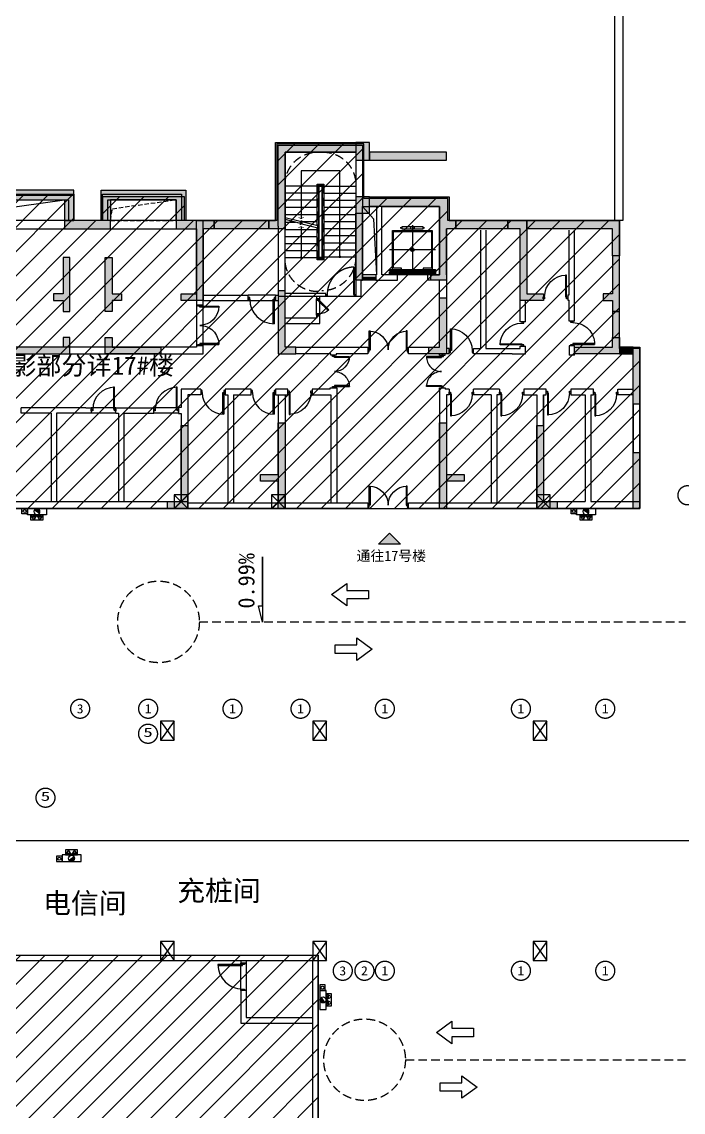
# Model space of a CAD drawing. Header units: millimetres. Extents: x -248992 to 1906102, y -24098 to 332602.
# Drawn here: x 759372 to 783680, y 18071 to 58167 of the extents above; entities that cross this region are included whole.
import ezdxf
from ezdxf.enums import TextEntityAlignment as Align
from ezdxf.xclip import XClip

# ---------------------------------------------------------------- set-up
doc = ezdxf.new("R2010")
doc.units = ezdxf.units.MM
doc.header["$LTSCALE"] = 100
doc.header["$XCLIPFRAME"] = 0
for name, pattern in [('A6-DK-B1F$0$HIDDEN2', [4.7625, 3.175, -1.5875]), ('X-BF-17$0$HIDDEN2', [4.7625, 3.175, -1.5875]), ('X-CORE-BF$0$HIDDEN2', [4.7625, 3.175, -1.5875]), ('X-CORE-BF$0$XG-14CORE-SF$0$X1-CORE-SF$0$HIDDEN2', [4.7625, 3.175, -1.5875])]:
    doc.linetypes.add(name, pattern=pattern)
for name, color, linetype in [('-ACO-TTLB', 153, 'Continuous'), ('17#-W-B1F$0$S-WALL-S', 4, 'Continuous'), ('17#-WTC-B1F$0$S-HATCH-X', 251, 'Continuous'), ('17#-WTC-B1F$0$S-WALL-S', 4, 'Continuous'), ('A-HATCH', 251, 'Continuous'), ('A-ROOM-IDEN', 31, 'Continuous'), ('A-WIND-IDEN', 244, 'Continuous'), ('A6-21#-X-1F$0$A-DOOR', 190, 'Continuous'), ('A6-21#-X-1F$0$A-STAIR', 142, 'Continuous'), ('A6-21#-X-1F$0$A-WALL', 2, 'Continuous'), ('A6-DK-B1F$0$A-TRACK', 77, 'A6-DK-B1F$0$HIDDEN2'), ('A6-DK-BG-B1F$0$A-DRAIN', 152, 'Continuous'), ('A6-DK-BG-B1F$0$A-STAIR', 142, 'Continuous'), ('A6-W-B1$0$S-WALL-S', 4, 'Continuous'), ('DIANJING$0$A-DOOR', 190, 'Continuous'), ('DIANJING$0$A-WALL', 2, 'Continuous'), ('DIANJING$0$XU-CORE-SF$0$XU-CORE-SF$0$A-STAIR', 142, 'Continuous'), ('TP-DK-1(xhs)$0$P-J-DIM-L', 70, 'Continuous'), ('TP-DK-1(xhs)$0$P-X-L', 240, 'Continuous'), ('TP-DK-1(xhs)$0$P-X-M', 2, 'Continuous'), ('TP-DK-1(xhs)$0$P-X-X', 1, 'Continuous'), ('X-BF-17$0$$0$XU-CORE-SF$0$XU-CORE-SF$0$A-SILL', 135, 'Continuous'), ('X-BF-17$0$A-ROOF', 140, 'Continuous'), ('X-BF-17$0$A-WALL', 2, 'Continuous'), ('X-BF-17$0$xref(dwg引用图层)', 7, 'Continuous'), ('X-BF-17$0$XU-CORE-1F-N$0$A-DOOR', 190, 'Continuous'), ('X-BF-17$0$XU-CORE-SF$0$A-DOOR', 190, 'Continuous'), ('X-BF-17$0$XU-CORE-SF$0$XU-CORE-SF$0$A-STAIR', 142, 'Continuous'), ('X-CORE-BF$0$A-HOLE-FLOR', 242, 'Continuous'), ('X-CORE-BF$0$A-INDEX', 134, 'Continuous'), ('X-CORE-BF$0$A-RAIL', 55, 'Continuous'), ('X-CORE-BF$0$A-STAIR', 142, 'Continuous'), ('X-CORE-BF$0$A-WALL', 2, 'Continuous'), ('X-CORE-BF$0$XU-CORE-28F-1F$0$A-STAIR', 142, 'Continuous'), ('X-CORE-BF$0$XU-CORE-SF$0$A-EVTR', 193, 'Continuous'), ('X-CORE-BF$0$XU-CORE-SF$0$XU-CORE-SF$0$A-DOOR', 190, 'Continuous'), ('X-CORE-BF$0$XU-CORE-SF$0$XU-CORE-SF$0$A-SILL', 135, 'Continuous'), ('X-CORE-BF$0$XU-CORE-SF$0$XU-CORE-SF$0$A-STAIR', 142, 'Continuous'), ('X-CORE-BF$0$XU-CORE-SF$0$XU-CORE-SF$0$A-WIND', 126, 'Continuous'), ('xref(dwg引用图层)', 7, 'Continuous')]:
    doc.layers.add(name, color=color, linetype=linetype)
doc.layers.add('A6-W-B1$0$S-EDIT', color=241, linetype='Continuous', plot=False)
doc.layers.add('X-CORE-BF$0$XG-14CORE-SF$0$X1-CORE-SF$0$-ACO-PLTW', color=220, linetype='X-CORE-BF$0$XG-14CORE-SF$0$X1-CORE-SF$0$HIDDEN2', plot=False)
doc.layers.add('LVTRY', color=6, linetype='Continuous', lineweight=18)
doc.layers.add('PUB_TEXT', color=7, linetype='Continuous', lineweight=15)
doc.styles.add('-黑体', font='simhei.ttf')
doc.styles.add('A6-DK-BG-B1F$0$华文细黑', font='STXIHEI.TTF')
doc.styles.add('华文细黑', font='STXIHEI.TTF')

# ---------------------------------------------------------------- blocks, each defined once
blk = doc.blocks.new('*U301')
at = {"linetype": 'ByBlock', "lineweight": -2}
for points in [[(86, 735), (85, 35), (50, 35), (51, 735)], [(1416, 734), (1415, 34), (1450, 34), (1451, 734)], [(0, 35), (50, 35), (50, -35), (0, -35)], [(1450, 34), (1500, 34), (1500, -36), (1450, -36)]]:
    blk.add_lwpolyline(points, close=True, dxfattribs=at)
for centre, start, end in [((50, 35), 359.9503, 89.9503), ((1450, 34), 89.9503, 179.9503)]:
    blk.add_arc(centre, 700, start, end, dxfattribs=at)
blk = doc.blocks.new('*U303')
at = {"color": 0, "linetype": 'ByBlock', "lineweight": -2}
for points in [[(-900, -35), (-850, -35), (-850, 35), (-900, 35)], [(-50, -35), (0, -35), (0, 35), (-50, 35)], [(-85, -835), (-85, -35), (-50, -35), (-50, -835)]]:
    blk.add_lwpolyline(points, close=True, dxfattribs=at)
blk.add_arc((-50, -35), 800, 180, 270, dxfattribs=at)
blk = doc.blocks.new('*U304')
at = {"linetype": 'ByBlock', "lineweight": -2}
for points in [[(0, -35), (50, -35), (50, 35), (0, 35)], [(1450, -36), (1500, -36), (1500, 34), (1450, 34)], [(84, -735), (85, -35), (50, -35), (49, -735)], [(1414, -736), (1415, -36), (1450, -36), (1449, -736)]]:
    blk.add_lwpolyline(points, close=True, dxfattribs=at)
for centre, start, end in [((50, -35), 269.9503, 359.9503), ((1450, -36), 179.9503, 269.9503)]:
    blk.add_arc(centre, 700, start, end, dxfattribs=at)
blk = doc.blocks.new('*U298')
at = {"color": 0, "linetype": 'ByBlock', "lineweight": -2}
for points in [[(-1000, -35), (-950, -35), (-950, 35), (-1000, 35)], [(-50, -35), (0, -35), (0, 35), (-50, 35)], [(-85, -935), (-85, -35), (-50, -35), (-50, -935)]]:
    blk.add_lwpolyline(points, close=True, dxfattribs=at)
blk.add_arc((-50, -35), 900, 180, 270, dxfattribs=at)
blk = doc.blocks.new('*U300')
at = {"color": 0, "linetype": 'ByBlock', "lineweight": -2}
for points in [[(-85, 835), (-85, 35), (-50, 35), (-50, 835)], [(-900, 35), (-850, 35), (-850, -35), (-900, -35)], [(-50, 35), (0, 35), (0, -35), (-50, -35)]]:
    blk.add_lwpolyline(points, close=True, dxfattribs=at)
blk.add_arc((-50, 35), 800, 90, 180, dxfattribs=at)
blk = doc.blocks.new('*U302')
at = {"color": 0, "linetype": 'ByBlock', "lineweight": -2}
for points in [[(85, 835), (85, 35), (50, 35), (50, 835)], [(50, 35), (0, 35), (0, -35), (50, -35)], [(900, 35), (850, 35), (850, -35), (900, -35)]]:
    blk.add_lwpolyline(points, close=True, dxfattribs=at)
blk.add_arc((50, 35), 800, 360, 90, dxfattribs=at)
blk = doc.blocks.new('*U306')
at = {"linetype": 'ByBlock', "lineweight": -2}
for points in [[(0, -35), (50, -35), (50, 35), (0, 35)], [(1150, -36), (1200, -36), (1200, 34), (1150, 34)], [(84, -585), (85, -35), (50, -35), (49, -585)], [(1114, -586), (1115, -36), (1150, -36), (1149, -586)]]:
    blk.add_lwpolyline(points, close=True, dxfattribs=at)
for centre, start, end in [((50, -35), 269.9503, 359.9503), ((1150, -36), 179.9503, 269.9503)]:
    blk.add_arc(centre, 550, start, end, dxfattribs=at)
blk = doc.blocks.new('*U307')
at = {"color": 0, "linetype": 'ByBlock', "lineweight": -2}
for points in [[(-85, 835), (-85, 35), (-50, 35), (-50, 835)], [(-900, 35), (-850, 35), (-850, -35), (-900, -35)], [(-50, 35), (0, 35), (0, -35), (-50, -35)]]:
    blk.add_lwpolyline(points, close=True, dxfattribs=at)
blk.add_arc((-50, 35), 800, 90, 180, dxfattribs=at)
blk = doc.blocks.new('*U261')
at = {"linetype": 'ByBlock', "lineweight": -2}
for points in [[(-600, 35), (-550, 35), (-550, -35), (-600, -35)], [(-428, 364), (-75, 10), (-50, 35), (-404, 389)], [(-50, 35), (0, 35), (0, -35), (-50, -35)]]:
    blk.add_lwpolyline(points, close=True, dxfattribs=at)
blk.add_arc((-50, 35), 500, 135, 180, dxfattribs=at)
blk = doc.blocks.new('DIANJING')
at = {"layer": 'DIANJING$0$A-WALL'}
for p, q in [((13190, 8510), (13190, 8510)), ((13190, 8510), (13190, 6190)), ((11660, 8310), (11540, 8310)), ((11660, 8210), (11660, 8310)), ((11780, 8210), (11660, 8210)), ((12940, 8310), (11780, 8310)), ((11780, 8310), (11780, 8210)), ((12940, 7510), (12940, 8310)), ((11660, 7310), (11660, 7610)), ((11660, 7610), (11780, 7610)), ((11780, 7310), (11660, 7310)), ((11780, 7610), (11780, 7510)), ((11780, 7510), (12940, 7510)), ((12940, 7310), (11780, 7310)), ((11780, 7310), (11780, 7310)), ((12940, 6440), (12940, 7310)), ((12540, 6430), (12540, 6440)), ((12540, 6440), (12940, 6440)), ((12540, 6190), (12540, 6430)), ((12540, 6430), (12540, 6430)), ((13190, 6190), (12540, 6190))]:
    blk.add_line(p, q, dxfattribs=at)
at = {"layer": 'DIANJING$0$XU-CORE-SF$0$XU-CORE-SF$0$A-STAIR'}
for points in [[(11660, 7610), (11660, 8210)], [(11780, 7610), (11780, 8210)]]:
    blk.add_lwpolyline(points, dxfattribs=at)
at = {"layer": 'DIANJING$0$A-DOOR', "rotation": 90}
blk.add_blockref('*U261', (11720, 8210), dxfattribs=at)
blk = doc.blocks.new('X-CORE-BF$0$XU-CORE-SF$0$A-EVTR-a')
for p, q in [((-430, 1700), (-430, 1750)), ((-380, 1725), (-430, 1725)), ((0, 1825), (0, 0)), ((380, 1725), (430, 1725)), ((430, 1700), (430, 1750)), ((844, 915), (-844, 915)), ((550, 0), (-550, 0))]:
    blk.add_line(p, q)
for points in [[(-731, 190), (-731, 1625), (731, 1625), (731, 190)], [(-700, 245), (-700, 1595), (700, 1595), (700, 245)], [(-400, 245), (-700, 245)], [(-400, 190), (-400, 245)], [(700, 245), (400, 245)], [(400, 245), (400, 190)]]:
    blk.add_lwpolyline(points)
for points in [[(-380, 1775), (380, 1775), (380, 1675), (-380, 1675)], [(844, 190), (844, 130), (-844, 130), (-844, 190)], [(844, 100), (844, 40), (-844, 40), (-844, 100)]]:
    blk.add_lwpolyline(points, close=True)
blk.add_circle((0, 1725), 60)
blk.add_ellipse((0, 915), major_axis=(-60.1, 0), ratio=0.918919, start_param=-1.570796, end_param=4.712389)
blk = doc.blocks.new('*U236')
for p, q in [((-25, 0), (-25, 490)), ((25, 0), (25, 490))]:
    blk.add_line(p, q)
for points in [[(25, 490), (-25, 490), (-25, 440), (25, 440)], [(25, 490), (-25, 490), (-25, 440), (25, 440)], [(22, 487), (-22, 487), (-22, 443), (22, 443)], [(22, 487), (-22, 487), (-22, 443), (22, 443)], [(16, 395), (13, 395), (13, 399), (-16, 445), (-16, 450), (-13, 450), (-13, 446), (16, 400), (16, 395)], [(25, 0), (-25, 0), (-25, 50), (25, 50)], [(25, 0), (-25, 0), (-25, 50), (25, 50)], [(22, 3), (-22, 3), (-22, 47), (22, 47)], [(22, 3), (-22, 3), (-22, 47), (22, 47)], [(16, 295), (13, 295), (13, 299), (-16, 345), (-16, 350), (-13, 350), (-13, 346), (16, 300), (16, 295)], [(16, 195), (13, 195), (13, 199), (-16, 245), (-16, 250), (-13, 250), (-13, 246), (16, 200), (16, 195)], [(16, 95), (13, 95), (13, 99), (-16, 145), (-16, 150), (-13, 150), (-13, 146), (16, 100), (16, 95)]]:
    blk.add_lwpolyline(points, close=True)
blk = doc.blocks.new('*U237')
at = {"color": 0, "linetype": 'ByBlock', "lineweight": -2}
for points in [[(-85, 1035), (-85, 35), (-50, 35), (-50, 1035)], [(-1100, 35), (-1050, 35), (-1050, -35), (-1100, -35)], [(-50, 35), (0, 35), (0, -35), (-50, -35)]]:
    blk.add_lwpolyline(points, close=True, dxfattribs=at)
blk.add_arc((-50, 35), 1000, 90, 180, dxfattribs=at)
blk = doc.blocks.new('*U234')
blk.add_line((0, 1146), (0, 0))
at = {"const_width": 20}
blk.add_lwpolyline([(-103, 1092), (0, 1146), (103, 1092)], dxfattribs=at)
at = {"const_width": 45}
blk.add_lwpolyline([(-6, -22, 1), (6, 22, 1)], format="xyb", close=True, dxfattribs=at)
blk = doc.blocks.new('*U235')
blk.add_lwpolyline([(0, 0), (0, 3158), (1425, 3158), (1425, 1402)])
at = {"const_width": 20}
blk.add_lwpolyline([(1528, 1456), (1425, 1402), (1322, 1456)], dxfattribs=at)
at = {"const_width": 45}
blk.add_lwpolyline([(-6, -22, 1), (6, 22, 1)], format="xyb", close=True, dxfattribs=at)
blk = doc.blocks.new('X-CORE-BF')
at = {"layer": 'X-CORE-BF$0$A-HOLE-FLOR'}
blk.add_lwpolyline([(10090, 11610), (9693, 11157), (9580, 9100)], dxfattribs=at)
at = {"layer": 'X-CORE-BF$0$A-INDEX'}
for points in [[(12940, 11208), (12380, 11068), (12371, 10942), (12332, 11097), (12322, 10971), (11690, 10813)], [(12329, 11055), (11690, 10896)], [(12374, 10984), (12940, 11126)]]:
    blk.add_lwpolyline(points, dxfattribs=at)
at = {"layer": 'X-CORE-BF$0$A-RAIL'}
for points in [[(11765, 10914), (11765, 12435), (11515, 12435), (11515, 9655), (11765, 9655), (11765, 10832)], [(11715, 10819), (11715, 9705), (11565, 9705), (11565, 12385), (11715, 12385), (11715, 10902)]]:
    blk.add_lwpolyline(points, dxfattribs=at)
at = {"layer": 'X-CORE-BF$0$A-STAIR'}
blk.add_lwpolyline([(11590, 12360), (11590, 9730), (11690, 9730), (11690, 12360)], close=True, dxfattribs=at)
at = {"layer": 'X-CORE-BF$0$A-STAIR', "linetype": 'X-CORE-BF$0$HIDDEN2'}
for centre, radius, start, end in [((11540, 12410), 1200, 89.7585, 182.388), ((11740, 12410), 1200, 357.612, 90.2415), ((11590, 9760), 1250, 180, 270), ((11740, 9680), 1200, 270, 1.6924)]:
    blk.add_arc(centre, radius, start, end, dxfattribs=at)
at = {"layer": 'X-CORE-BF$0$A-WALL'}
for p, q in [((12940, 13610), (10340, 13610)), ((10340, 13610), (10340, 8410)), ((12940, 8410), (12940, 13610)), ((9380, 11610), (7260, 11610)), ((7260, 11610), (7260, 9100)), ((9380, 9100), (9380, 11610)), ((10090, 11610), (9580, 11610)), ((9580, 11610), (9580, 9100)), ((10090, 9100), (10090, 11610)), ((13190, 10890), (13190, 8310)), ((7260, 9100), (7710, 9100)), ((7710, 8850), (7583, 8850)), ((7710, 9100), (7710, 8850)), ((8810, 8850), (8810, 9100)), ((8810, 9100), (9380, 9100)), ((9600, 8850), (8810, 8850)), ((9580, 9100), (9600, 9100)), ((9600, 9100), (9600, 8850)), ((10090, 8850), (10090, 9100)), ((10090, 9100), (10090, 9100)), ((10140, 8850), (10090, 8850)), ((10140, 8310), (10140, 8850)), ((13190, 8510), (13190, 8510)), ((13190, 8510), (13190, 8310)), ((10340, 8310), (10140, 8310)), ((10340, 8410), (10340, 8410)), ((10340, 8410), (10340, 8310)), ((11440, 8310), (11440, 8410)), ((11440, 8410), (12940, 8410)), ((11660, 8310), (11440, 8310)), ((11780, 8310), (11660, 8310)), ((11660, 8310), (11660, 8310)), ((13190, 8310), (11780, 8310)), ((11780, 8310), (11780, 8310))]:
    blk.add_line(p, q, dxfattribs=at)
for points in [[(13190, 10890), (13190, 13860), (10090, 13860), (10090, 11610)], [(7010, 9100), (7010, 10790)]]:
    blk.add_lwpolyline(points, dxfattribs=at)
at = {"layer": 'X-CORE-BF$0$XG-14CORE-SF$0$X1-CORE-SF$0$-ACO-PLTW'}
blk.add_lwpolyline([(11740, 12410), (11540, 12410), (11540, 9680), (11740, 9680)], close=True, dxfattribs=at)
at = {"layer": 'X-CORE-BF$0$XU-CORE-28F-1F$0$A-STAIR'}
for p, q in [((11715, 11580), (11690, 11580)), ((11715, 11320), (11690, 11320)), ((12940, 11580), (11765, 11580)), ((12940, 11320), (11765, 11320)), ((11715, 11060), (11690, 11060)), ((12329, 11060), (11765, 11060)), ((12380, 11060), (12341, 11060)), ((12940, 11030), (12557, 11030)), ((11715, 10770), (11690, 10770)), ((11715, 10510), (11690, 10510)), ((12940, 10770), (11765, 10770)), ((12940, 10510), (11765, 10510)), ((11715, 10250), (11690, 10250)), ((12940, 10250), (11765, 10250)), ((11715, 9990), (11690, 9990)), ((11715, 9730), (11690, 9730)), ((12940, 9990), (11765, 9990)), ((12940, 9730), (11765, 9730))]:
    blk.add_line(p, q, dxfattribs=at)
for points in [[(11515, 12360), (10340, 12360)], [(11515, 12100), (10340, 12100)], [(11590, 12360), (11565, 12360)], [(11590, 12100), (11565, 12100)], [(11690, 12360), (11715, 12360)], [(11690, 12100), (11715, 12100)], [(11765, 12360), (12940, 12360)], [(11765, 12100), (12940, 12100)], [(11515, 11840), (10340, 11840)], [(11590, 11840), (11565, 11840)], [(11690, 11840), (11715, 11840)], [(11765, 11840), (12940, 11840)], [(11515, 11580), (10340, 11580)], [(11515, 11320), (10340, 11320)], [(11590, 11580), (11565, 11580)], [(11590, 11320), (11565, 11320)], [(11515, 11060), (10340, 11060)], [(11590, 11060), (11565, 11060)], [(11515, 10800), (10340, 10800)], [(11515, 10540), (10340, 10540)], [(11590, 10800), (11565, 10800)], [(11590, 10540), (11565, 10540)], [(11515, 10280), (10340, 10280)], [(11590, 10280), (11565, 10280)], [(11515, 10020), (10340, 10020)], [(11515, 9760), (10340, 9760)], [(11590, 10020), (11565, 10020)], [(11590, 9760), (11565, 9760)]]:
    blk.add_lwpolyline(points, dxfattribs=at)
at = {"layer": 'X-CORE-BF$0$XU-CORE-SF$0$XU-CORE-SF$0$A-SILL'}
for points in [[(9600, 9100), (10090, 9100)], [(9600, 8850), (10090, 8850)]]:
    blk.add_lwpolyline(points, dxfattribs=at)
at = {"layer": 'X-CORE-BF$0$XU-CORE-SF$0$XU-CORE-SF$0$A-STAIR'}
blk.add_lwpolyline([(11440, 8310), (10340, 8310)], dxfattribs=at)
at = {"layer": 'X-CORE-BF$0$A-INDEX'}
blk.add_blockref('*U235', (10927, 9760), dxfattribs=at)
at = {"layer": 'X-CORE-BF$0$A-INDEX', "xscale": -1}
blk.add_blockref('*U234', (12352, 9730), dxfattribs=at)
at = {"layer": 'X-CORE-BF$0$XU-CORE-SF$0$A-EVTR', "xscale": -1}
blk.add_blockref('X-CORE-BF$0$XU-CORE-SF$0$A-EVTR-a', (8260, 9100), dxfattribs=at)
at = {"layer": 'X-CORE-BF$0$XU-CORE-SF$0$XU-CORE-SF$0$A-DOOR', "extrusion": (0, 0, -1), "zscale": -1}
blk.add_blockref('*U237', (-10340, 8345), dxfattribs=at)
at = {"layer": 'X-CORE-BF$0$XU-CORE-SF$0$XU-CORE-SF$0$A-WIND', "rotation": 270}
blk.add_blockref('*U236', (9600, 8973), dxfattribs=at)
blk = doc.blocks.new('X-BF-17')
at = {"layer": 'X-BF-17$0$$0$XU-CORE-SF$0$XU-CORE-SF$0$A-SILL'}
blk.add_lwpolyline([(30800, 8900), (30310, 8900)], dxfattribs=at)
at = {"layer": 'X-BF-17$0$A-ROOF', "color": 1, "linetype": 'X-BF-17$0$HIDDEN2', "ltscale": 0.5}
blk.add_lwpolyline([(23460, 11860), (21050, 11860), (21050, 11090), (23460, 11090)], close=True, dxfattribs=at)
blk.add_lwpolyline([(21050, 11090), (21115, 11529), (23460, 11860)], dxfattribs=at)
at = {"layer": 'X-BF-17$0$A-WALL'}
for p, q in [((30260, 8310), (30260, 8900)), ((30260, 8900), (30310, 8900)), ((30800, 8900), (31590, 8900)), ((35808, 6190), (34390, 6190)), ((34845, 6390), (35808, 6390))]:
    blk.add_line(p, q, dxfattribs=at)
for points in [[(16740, 11090), (16740, 12060), (19700, 12060), (19700, 11090)], [(20750, 11090), (20750, 12060), (23660, 12060), (23660, 11090)], [(16940, 11090), (16940, 11860), (19500, 11860), (19500, 11090)], [(20950, 11090), (20950, 11860), (23460, 11860), (23460, 11090)], [(15950, 8150), (15950, 7990), (16200, 7990), (16200, 10790), (24200, 10790), (24200, 7990), (24450, 7990), (24450, 11090), (15950, 11090), (15950, 8350), (14278, 8350)], [(34645, 10740), (34645, 6390)], [(34845, 10740), (34845, 6390)], [(37900, 8360), (37900, 10740)], [(38100, 7390), (38100, 10740)], [(33140, 6190), (32000, 6190), (32000, 6440), (33140, 6440), (33140, 8900), (32690, 8900)], [(33390, 9100), (33390, 6390)], [(24450, 8150), (26110, 8150), (26110, 8350)], [(24450, 8350), (26110, 8350)], [(27110, 8350), (27210, 8350)], [(27110, 8350), (27110, 8150), (27210, 8150)], [(36300, 7370), (36100, 7370), (36100, 8150)], [(36300, 7370), (36300, 8150)], [(37850, 8360), (37850, 8160), (37900, 8160)], [(37850, 8360), (37900, 8360)], [(37900, 7390), (37900, 8160)], [(38100, 7390), (37900, 7390)], [(15950, 6490), (15950, 6190), (24450, 6190), (24450, 6490), (24200, 6490), (24200, 6440), (16200, 6440), (16200, 6490), (15950, 6490)], [(27860, 6440), (30500, 6440), (30500, 6190), (29341, 6190)], [(35808, 6390), (36100, 6390), (36100, 6470), (36300, 6470)], [(35808, 6190), (36300, 6190), (36300, 6470)], [(38100, 6140), (38100, 6490), (37900, 6490), (37900, 6140)], [(29141, 6190), (27860, 6190)], [(29341, 6190), (29341, 6140), (29141, 6140)], [(29141, 6140), (29141, 6190)], [(33140, 6140), (33140, 6190)], [(33140, 6190), (33140, 6140), (33341, 6140), (33341, 6190)], [(33490, 6190), (33340, 6190)], [(33390, 6190), (33390, 6190), (33341, 6190)], [(33490, 6390), (33390, 6390)], [(33490, 6190), (33490, 6390)], [(34390, 6190), (34390, 6390), (34645, 6390)], [(38100, 6140), (37900, 6140)], [(24360, 4890), (23640, 4890), (23640, 4223), (23540, 4223), (23540, 4003), (23640, 4003), (23640, 760)], [(24360, 4890), (24360, 4690), (23890, 4690), (23890, 760)], [(25560, 4690), (26210, 4690), (26210, 4890), (25260, 4890), (25260, 4690)], [(27560, 4690), (27560, 4887), (27110, 4887), (27110, 4690), (27560, 4690)], [(29121, 4890), (28460, 4890), (28460, 4690), (29141, 4690), (29141, 710)], [(29121, 4940), (29361, 4940), (29361, 710)], [(29121, 4890), (29121, 4940)], [(33140, 4890), (33140, 4940), (33340, 4940), (33340, 4890)], [(33140, 4840), (33140, 4890)], [(33140, 4840), (33140, 4890)], [(33140, 4840), (33140, 710)], [(33490, 4890), (33340, 4890)], [(33490, 4890), (33490, 4690), (33390, 4690), (33390, 710)], [(35340, 4890), (34390, 4890)], [(35040, 4690), (34390, 4690), (34390, 4890)], [(35340, 4890), (35340, 4690), (35240, 4690)], [(36960, 4890), (36240, 4890)], [(36960, 4890), (36960, 4890), (36240, 4890), (36240, 4690), (36710, 4690), (36710, 3560)], [(37060, 4890), (36710, 4890)], [(36960, 4690), (37060, 4690), (37060, 4890)], [(38695, 4690), (38795, 4690), (38795, 4890), (37960, 4890)], [(37960, 4890), (37960, 4690), (38495, 4690)], [(40250, 4690), (39695, 4690), (39695, 4890), (40250, 4890)], [(25260, 4690), (25360, 4690)], [(25360, 4690), (25360, 710)], [(25560, 4690), (25560, 710)], [(27210, 4690), (27210, 710)], [(27460, 4690), (27460, 710)], [(35040, 4690), (35040, 710)], [(35240, 4690), (35240, 710)], [(36710, 4690), (36710, 760)], [(36960, 4690), (36960, 760)], [(36960, 3560), (36960, 4690)], [(38495, 4690), (38495, 760)], [(38695, 4690), (38695, 760)], [(20141, 4207), (17760, 4207)], [(18860, 4007), (17760, 4007), (17760, 4207)], [(20141, 4207), (20340, 4207), (20340, 4007)], [(21240, 4007), (21240, 4207), (22640, 4207)], [(21540, 4007), (22640, 4007), (22640, 4207)], [(40250, 2560), (40250, 4340)], [(40250, 4340), (40250, 2560)], [(40500, 4340), (40500, 2560)], [(40500, 4340), (40500, 2560)], [(18860, 4007), (18860, 760)], [(20340, 4007), (19060, 4007)], [(19060, 4007), (19060, 760)], [(21240, 4007), (21340, 4007)], [(21340, 4007), (21340, 760)], [(21540, 4007), (21540, 760)], [(30500, 510), (9900, 510), (9900, 710), (11040, 710)], [(16760, 760), (23890, 760)], [(23890, 710), (30500, 710), (30500, 510)], [(40500, 510), (32000, 510), (32000, 710), (36710, 710)], [(36710, 760), (38495, 760)], [(38695, 760), (40500, 760)]]:
    blk.add_lwpolyline(points, dxfattribs=at)
at = {"layer": 'X-BF-17$0$A-WALL', "color": 1}
blk.add_lwpolyline([(16940, 11860), (19350, 11860), (19350, 11090), (16940, 11090)], close=True, dxfattribs=at)
blk.add_lwpolyline([(16940, 11090), (17005, 11529), (19350, 11860)], dxfattribs=at)
at = {"layer": 'X-BF-17$0$XU-CORE-SF$0$XU-CORE-SF$0$A-STAIR'}
for p, q in [((27110, 8350), (26110, 8350)), ((26110, 8150), (27110, 8150)), ((24200, 7990), (24200, 6490)), ((24450, 6490), (24450, 7990)), ((21240, 4207), (20340, 4207)), ((23540, 4207), (22640, 4207)), ((21240, 4007), (20340, 4007)), ((23540, 4007), (22640, 4007))]:
    blk.add_line(p, q, dxfattribs=at)
at = {"layer": 'X-BF-17$0$xref(dwg引用图层)'}
ref = blk.add_blockref('X-CORE-BF', (40400, 0), dxfattribs=dict(at, xscale=-1))
XClip(ref).set_block_clipping_path([(6753.0889146435, 14252.780143262), (13790.9310190469, 14252.780143262), (13790.9310190469, 7140.9455561542), (10140.0000425685, 7140.9455561542), (10140.0000425685, 8899.99986062), (6451.4218191868, 8899.99986062), (6451.4218191868, 14209.7941860651)])
at = {"layer": 'X-BF-17$0$xref(dwg引用图层)', "xscale": -1}
blk.add_blockref('DIANJING', (40400, 0), dxfattribs=at)
at = {"layer": 'X-BF-17$0$XU-CORE-1F-N$0$A-DOOR'}
for name, p, xscale, rotation in [('*U304', (24288, 7990), -0.9999999999999906, 90.0000024691961), ('*U306', (29237, 6140), -1, 90)]:
    blk.add_blockref(name, p, dxfattribs=dict(at, xscale=xscale, rotation=rotation))
at = {"layer": 'X-BF-17$0$XU-CORE-1F-N$0$A-DOOR', "xscale": -1}
for p in [(32000, 6299), (32000, 593)]:
    blk.add_blockref('*U301', p, dxfattribs=at)
at = {"layer": 'X-BF-17$0$XU-CORE-1F-N$0$A-DOOR', "rotation": 270}
blk.add_blockref('*U306', (33243, 6140), dxfattribs=at)
at = {"layer": 'X-BF-17$0$XU-CORE-SF$0$A-DOOR', "extrusion": (0, 0, -1), "zscale": -1}
for name, p in [('*U302', (-37850, 8255)), ('*U300', (-33490, 6278)), ('*U303', (-27560, 4799)), ('*U303', (-37060, 4782)), ('*U303', (-33490, 4742)), ('*U303', (-35340, 4742)), ('*U303', (-38795, 4742))]:
    blk.add_blockref(name, p, dxfattribs=at)
at = {"layer": 'X-BF-17$0$XU-CORE-SF$0$A-DOOR', "extrusion": (0, 0, -1), "xscale": -1, "zscale": -1}
for name, p in [('*U298', (-27110, 8234)), ('*U300', (-21240, 4126)), ('*U300', (-23540, 4126)), ('*U303', (-25260, 4808)), ('*U303', (-27110, 4808))]:
    blk.add_blockref(name, p, dxfattribs=at)
at = {"layer": 'X-BF-17$0$XU-CORE-SF$0$A-DOOR', "extrusion": (0, 0, -1), "zscale": -1, "rotation": 270}
for name, p in [('*U307', (-36200, 6470)), ('*U303', (-38004, 6490))]:
    blk.add_blockref(name, p, dxfattribs=at)
blk = doc.blocks.new('*U401')
at = {"color": 0, "linetype": 'ByBlock', "lineweight": -2}
for points in [[(-35, -50), (-35, 0), (35, 0), (35, -50)], [(-935, -85), (-35, -85), (-35, -50), (-935, -50)], [(-35, -1000), (-35, -950), (35, -950), (35, -1000)]]:
    blk.add_lwpolyline(points, close=True, dxfattribs=at)
blk.add_arc((-35, -50), 900, 180, 270, dxfattribs=at)
blk = doc.blocks.new('A6-21#-X-1F')
at = {"layer": 'A6-21#-X-1F$0$A-STAIR', "elevation": 0}
blk.add_lwpolyline([(25390, 36485), (25190, 36485), (25190, 37485), (25390, 37485)], close=True, dxfattribs=at)
at = {"layer": 'A6-21#-X-1F$0$A-WALL'}
for p, q in [((16840, 37785), (22240, 37785)), ((22440, 37785, 0), (28040, 37785, 0)), ((28040, 33885, 0), (28040, 37785, 0)), ((-342, 37585), (27840, 37585)), ((25390, 37485, 0), (25190, 37485, 0)), ((25390, 37585, 0), (25390, 37485, 0)), ((27840, 33885, 0), (27840, 37585, 0)), ((25390, 36485, 0), (25190, 36485, 0)), ((25390, 36485, 0), (25390, 35485, 0)), ((25390, 35485, 0), (27840, 35485, 0)), ((27840, 26085), (27840, 33885)), ((28040, 25885), (28040, 33885))]:
    blk.add_line(p, q, dxfattribs=at)
at = {"layer": 'A6-21#-X-1F$0$A-WALL', "elevation": 0}
for points in [[(25190, 37585), (25190, 37485)], [(25190, 36485), (25190, 35285), (27840, 35285)]]:
    blk.add_lwpolyline(points, dxfattribs=at)
at = {"layer": 'A6-21#-X-1F$0$A-DOOR'}
blk.add_blockref('*U401', (25290, 37485, 0), dxfattribs=at)
blk = doc.blocks.new('17#-W-B1F', base_point=(-68204, -144150))
at = {"layer": '17#-W-B1F$0$S-WALL-S', "color": 0, "linetype": 'ByBlock'}
for p, q in [((-58364, -130840), (-61194, -130840)), ((-37644, -130840), (-34814, -130840))]:
    blk.add_line(p, q, dxfattribs=at)
for points in [[(-57864, -130190), (-57864, -130840), (-58364, -130840), (-58364, -130190)], [(-38144, -130190), (-38144, -130840), (-37644, -130840), (-37644, -130190)], [(-61194, -130540), (-58364, -130540), (-58364, -130840), (-61194, -130840)], [(-34814, -130540), (-37644, -130540), (-37644, -130840), (-34814, -130840)], [(-57864, -132190), (-57864, -132790), (-58364, -132790), (-58364, -132190)], [(-48854, -132290), (-48854, -133060), (-48504, -133060), (-48504, -131940), (-51614, -131940), (-51614, -133060), (-51264, -133060), (-51264, -132290)], [(-47154, -132290), (-47154, -133060), (-47504, -133060), (-47504, -131940), (-44394, -131940), (-44394, -133060), (-44744, -133060), (-44744, -132290)], [(-38144, -132190), (-38144, -132790), (-37644, -132790), (-37644, -132190)], [(-67554, -133060), (-67554, -134350), (-67254, -134350), (-67254, -133360), (-64154, -133360), (-64154, -133060)], [(-64764, -136000), (-63904, -136000), (-63904, -133360), (-63454, -133360), (-63454, -133060), (-64154, -133060), (-64154, -135750), (-64764, -135750)], [(-61544, -133060), (-63454, -133060), (-63454, -133360), (-61544, -133360)], [(-52654, -133360), (-54664, -133360), (-54664, -133060), (-52654, -133060)], [(-52254, -136000), (-51444, -136000), (-51444, -135750), (-52004, -135750), (-52004, -133060), (-52654, -133060), (-52654, -133360), (-52254, -133360)], [(-51264, -133060), (-52004, -133060), (-52004, -133360), (-51264, -133360)], [(-47154, -133060), (-48854, -133060), (-48854, -133360), (-47154, -133360)], [(-44744, -133360), (-44004, -133360), (-44004, -133060), (-44744, -133060)], [(-43754, -136000), (-44564, -136000), (-44564, -135750), (-44004, -135750), (-44004, -133060), (-43354, -133060), (-43354, -133360), (-43754, -133360)], [(-41344, -133360), (-43354, -133360), (-43354, -133060), (-41344, -133060)], [(-34464, -133060), (-32554, -133060), (-32554, -133360), (-34464, -133360)], [(-31244, -136000), (-32104, -136000), (-32104, -133360), (-32554, -133360), (-32554, -133060), (-31854, -133060), (-31854, -135750), (-31244, -135750)], [(-28454, -133060), (-28454, -134350), (-28704, -134350), (-28704, -133360), (-31854, -133360), (-31854, -133060)], [(-67254, -135750), (-66954, -135750), (-66954, -136000), (-67254, -136000), (-67254, -136400), (-67554, -136400), (-67554, -134350), (-67254, -134350)], [(-48904, -135750), (-49254, -135750), (-49254, -136000), (-48904, -136000), (-48904, -136400), (-48654, -136400), (-48654, -134415), (-48904, -134415)], [(-47104, -135750), (-46754, -135750), (-46754, -136000), (-47104, -136000), (-47104, -136400), (-47354, -136400), (-47354, -134415), (-47104, -134415)], [(-28704, -135750), (-29054, -135750), (-29054, -136000), (-28704, -136000), (-28704, -136400), (-28454, -136400), (-28454, -134350), (-28704, -134350)], [(-60544, -137710), (-60944, -137710), (-60944, -135900), (-61194, -135900), (-61194, -137960), (-60544, -137960)], [(-55664, -137710), (-55264, -137710), (-55264, -135640), (-55014, -135640), (-55014, -137960), (-55664, -137960)], [(-40344, -137710), (-40744, -137710), (-40744, -135640), (-40994, -135640), (-40994, -137960), (-40344, -137960)], [(-35464, -137710), (-35064, -137710), (-35064, -135900), (-34814, -135900), (-34814, -137960), (-35464, -137960)], [(-67554, -136400), (-67254, -136400), (-67254, -137260), (-67554, -137260)], [(-28454, -136400), (-28704, -136400), (-28704, -137360), (-28454, -137360)], [(-67554, -137260), (-67554, -137960), (-65904, -137960), (-65904, -137660), (-67254, -137660), (-67254, -137260)], [(-48904, -137360), (-48904, -137710), (-50704, -137710), (-50704, -137960), (-48654, -137960), (-48654, -137360)], [(-47104, -137360), (-47104, -137710), (-45304, -137710), (-45304, -137960), (-47354, -137960), (-47354, -137360)], [(-28454, -137360), (-28454, -137960), (-30104, -137960), (-30104, -137710), (-28704, -137710), (-28704, -137360)], [(-68304, -138010), (-68304, -137660), (-69254, -137660), (-69254, -141940), (-68304, -141940), (-68304, -141590), (-68904, -141590), (-68904, -138010)], [(-68304, -137660), (-68304, -139810), (-68004, -139810), (-68004, -137660)], [(-68004, -137660), (-67554, -137660), (-67554, -137960), (-68004, -137960)], [(-27954, -137710), (-28454, -137710), (-28454, -137960), (-27954, -137960)], [(-27704, -137710), (-27704, -139810), (-27954, -139810), (-27954, -137710)], [(-65264, -143640), (-64514, -143640), (-64514, -140590), (-64764, -140590), (-64764, -143390), (-65264, -143390)], [(-60944, -143640), (-60944, -140490), (-61194, -140490), (-61194, -142390), (-61844, -142390), (-61844, -142640), (-61194, -142640), (-61194, -143640)], [(-55014, -140490), (-55264, -140490), (-55264, -143640), (-55014, -143640), (-55014, -142640), (-54364, -142640), (-54364, -142390), (-55014, -142390)], [(-50944, -143640), (-50944, -143390), (-51444, -143390), (-51444, -140590), (-51694, -140590), (-51694, -143640)], [(-45064, -143640), (-45064, -143390), (-44564, -143390), (-44564, -140590), (-44314, -140590), (-44314, -143640)], [(-40994, -140490), (-40744, -140490), (-40744, -143640), (-40994, -143640), (-40994, -142640), (-41644, -142640), (-41644, -142390), (-40994, -142390)], [(-35064, -143640), (-35064, -140490), (-34814, -140490), (-34814, -142390), (-34164, -142390), (-34164, -142640), (-34814, -142640), (-34814, -143640)], [(-30744, -143640), (-31494, -143640), (-31494, -140590), (-31244, -140590), (-31244, -143390), (-30744, -143390)], [(-68004, -143640), (-68004, -141590), (-68304, -141590), (-68304, -143640)], [(-27954, -143640), (-27954, -141590), (-27704, -141590), (-27704, -143640)]]:
    blk.add_lwpolyline(points, close=True, dxfattribs=at)
for points in [[(-57864, -130190), (-57864, -130540), (-55264, -130540), (-55264, -133360), (-54664, -133360), (-54664, -133060), (-54914, -133060), (-54914, -130190), (-57864, -130190)], [(-38144, -130190), (-38144, -130540), (-40744, -130540), (-40744, -133360), (-41344, -133360), (-41344, -133060), (-41094, -133060), (-41094, -130190), (-38144, -130190)], [(-58364, -132540), (-58364, -132540), (-58364, -132190), (-61294, -132190), (-61294, -133060), (-61544, -133060), (-61544, -133360), (-61194, -133360), (-61194, -135250), (-60621, -135250), (-60621, -135050), (-60944, -135050), (-60944, -132540), (-58364, -132540)], [(-37644, -132540), (-37644, -132190), (-34714, -132190), (-34714, -133060), (-34464, -133060), (-34464, -133360), (-34814, -133360), (-34814, -135250), (-35387, -135250), (-35387, -135050), (-35064, -135050), (-35064, -132540), (-37644, -132540)], [(-58114, -132790), (-58114, -135250), (-57864, -135250), (-57864, -132790), (-58114, -132790)], [(-37894, -132790), (-37894, -135250), (-38144, -135250), (-38144, -132790), (-37894, -132790)]]:
    blk.add_lwpolyline(points, dxfattribs=at)
blk = doc.blocks.new('17#-WTC-B1F', base_point=(-68204, -144150))
at = {"layer": '17#-WTC-B1F$0$S-HATCH-X'}
h = blk.add_hatch(color=256, dxfattribs=at)
h.dxf.hatch_style = 1
h.paths.add_polyline_path([(-38144, -130840), (-37644, -130840), (-37644, -130190), (-41094, -130190), (-41094, -133060), (-41344, -133060), (-41344, -133360), (-40744, -133360), (-40744, -130540), (-38144, -130540)])
h.paths.add_polyline_path([(-37794, -132190), (-37794, -132190), (-38144, -132190), (-38144, -135250), (-37894, -135250), (-37894, -132790), (-37644, -132790), (-37644, -132540), (-35064, -132540), (-35064, -135050), (-35387, -135050), (-35387, -135250), (-34814, -135250), (-34814, -133360), (-34464, -133360), (-34464, -133060), (-34714, -133060), (-34714, -132190)])
h = blk.add_hatch(color=256, dxfattribs=at)
h.dxf.hatch_style = 1
h.paths.add_polyline_path([(-37644, -130540), (-34814, -130540), (-34814, -130840), (-37644, -130840)])
h = blk.add_hatch(color=256, dxfattribs=at)
h.dxf.hatch_style = 1
h.paths.add_polyline_path([(-48854, -132290), (-48854, -133060), (-48504, -133060), (-48504, -131940), (-51614, -131940), (-51614, -133060), (-51264, -133060), (-51264, -132290)])
h = blk.add_hatch(color=256, dxfattribs=at)
h.dxf.hatch_style = 1
h.paths.add_polyline_path([(-47154, -132290), (-47154, -133060), (-47504, -133060), (-47504, -131940), (-44394, -131940), (-44394, -133060), (-44744, -133060), (-44744, -132290)])
h = blk.add_hatch(color=256, dxfattribs=at)
h.dxf.hatch_style = 1
h.paths.add_polyline_path([(-47154, -133060), (-48854, -133060), (-48854, -133360), (-47154, -133360)])
h = blk.add_hatch(color=256, dxfattribs=at)
h.dxf.hatch_style = 1
h.paths.add_polyline_path([(-44744, -133360), (-44004, -133360), (-44004, -133060), (-44744, -133060)])
h = blk.add_hatch(color=256, dxfattribs=at)
h.dxf.hatch_style = 1
h.paths.add_polyline_path([(-43754, -136000), (-44564, -136000), (-44564, -135750), (-44004, -135750), (-44004, -133060), (-43354, -133060), (-43354, -133360), (-43754, -133360)])
h = blk.add_hatch(color=256, dxfattribs=at)
h.dxf.hatch_style = 1
h.paths.add_polyline_path([(-41344, -133360), (-43354, -133360), (-43354, -133060), (-41344, -133060)])
h = blk.add_hatch(color=256, dxfattribs=at)
h.dxf.hatch_style = 1
h.paths.add_polyline_path([(-34464, -133060), (-32554, -133060), (-32554, -133360), (-34464, -133360)])
h = blk.add_hatch(color=256, dxfattribs=at)
h.dxf.hatch_style = 1
h.paths.add_polyline_path([(-31244, -136000), (-32104, -136000), (-32104, -133360), (-32554, -133360), (-32554, -133060), (-31854, -133060), (-31854, -135750), (-31244, -135750)])
h = blk.add_hatch(color=256, dxfattribs=at)
h.dxf.hatch_style = 1
h.paths.add_polyline_path([(-28454, -133060), (-28454, -134350), (-28704, -134350), (-28704, -133360), (-31854, -133360), (-31854, -133060)])
h = blk.add_hatch(color=256, dxfattribs=at)
h.dxf.hatch_style = 1
h.paths.add_polyline_path([(-48904, -135750), (-49254, -135750), (-49254, -136000), (-48904, -136000), (-48904, -136400), (-48654, -136400), (-48654, -134415), (-48904, -134415)])
h = blk.add_hatch(color=256, dxfattribs=at)
h.dxf.hatch_style = 1
h.paths.add_polyline_path([(-47104, -135750), (-46754, -135750), (-46754, -136000), (-47104, -136000), (-47104, -136400), (-47354, -136400), (-47354, -134415), (-47104, -134415)])
h = blk.add_hatch(color=256, dxfattribs=at)
h.dxf.hatch_style = 1
h.paths.add_polyline_path([(-28704, -135750), (-29054, -135750), (-29054, -136000), (-28704, -136000), (-28704, -136400), (-28454, -136400), (-28454, -134350), (-28704, -134350)])
h = blk.add_hatch(color=256, dxfattribs=at)
h.dxf.hatch_style = 1
h.paths.add_polyline_path([(-40344, -137710), (-40744, -137710), (-40744, -135640), (-40994, -135640), (-40994, -137960), (-40344, -137960)])
h = blk.add_hatch(color=256, dxfattribs=at)
h.dxf.hatch_style = 1
h.paths.add_polyline_path([(-35464, -137710), (-35064, -137710), (-35064, -135900), (-34814, -135900), (-34814, -137960), (-35464, -137960)])
h = blk.add_hatch(color=256, dxfattribs=at)
h.dxf.hatch_style = 1
h.paths.add_polyline_path([(-28454, -136400), (-28704, -136400), (-28704, -137360), (-28454, -137360)])
h = blk.add_hatch(color=256, dxfattribs=at)
h.dxf.hatch_style = 1
h.paths.add_polyline_path([(-48904, -137360), (-48904, -137710), (-50704, -137710), (-50704, -137960), (-48654, -137960), (-48654, -137360)])
h = blk.add_hatch(color=256, dxfattribs=at)
h.dxf.hatch_style = 1
h.paths.add_polyline_path([(-47104, -137360), (-47104, -137710), (-45304, -137710), (-45304, -137960), (-47354, -137960), (-47354, -137360)])
h = blk.add_hatch(color=256, dxfattribs=at)
h.dxf.hatch_style = 1
h.paths.add_polyline_path([(-28454, -137360), (-28454, -137960), (-30104, -137960), (-30104, -137710), (-28704, -137710), (-28704, -137360)])
h = blk.add_hatch(color=256, dxfattribs=at)
h.dxf.hatch_style = 1
h.paths.add_polyline_path([(-27954, -137710), (-28454, -137710), (-28454, -137960), (-27954, -137960)])
h = blk.add_hatch(color=256, dxfattribs=at)
h.dxf.hatch_style = 1
h.paths.add_polyline_path([(-27704, -137710), (-27704, -139810), (-27954, -139810), (-27954, -137710)])
h = blk.add_hatch(color=256, dxfattribs=at)
h.dxf.hatch_style = 1
h.paths.add_polyline_path([(-45064, -143640), (-45064, -143390), (-44564, -143390), (-44564, -140590), (-44314, -140590), (-44314, -143640)])
h = blk.add_hatch(color=256, dxfattribs=at)
h.dxf.hatch_style = 1
h.paths.add_polyline_path([(-40994, -140490), (-40744, -140490), (-40744, -143640), (-40994, -143640), (-40994, -142640), (-41644, -142640), (-41644, -142390), (-40994, -142390)])
h = blk.add_hatch(color=256, dxfattribs=at)
h.dxf.hatch_style = 1
h.paths.add_polyline_path([(-35064, -143640), (-35064, -140490), (-34814, -140490), (-34814, -142390), (-34164, -142390), (-34164, -142640), (-34814, -142640), (-34814, -143640)])
h = blk.add_hatch(color=256, dxfattribs=at)
h.dxf.hatch_style = 1
h.paths.add_polyline_path([(-30744, -143640), (-31494, -143640), (-31494, -140590), (-31244, -140590), (-31244, -143390), (-30744, -143390)])
h = blk.add_hatch(color=256, dxfattribs=at)
h.dxf.hatch_style = 1
h.paths.add_polyline_path([(-27954, -143640), (-27954, -141590), (-27704, -141590), (-27704, -143640)])
at = {"layer": '17#-WTC-B1F$0$S-WALL-S', "color": 0, "linetype": 'ByBlock'}
blk.add_blockref('17#-W-B1F', (-68204, -144150), dxfattribs=at)
blk = doc.blocks.new('BF1')
at = {"layer": 'xref(dwg引用图层)'}
blk.add_blockref('17#-WTC-B1F', (-630, 39765), dxfattribs=at)
blk = doc.blocks.new('TP-DK-1(xhs)$0$PG01.1')
at = {"color": 1}
for p, q in [((108, 187), (0, 0)), ((80, 72), (66, 58)), ((89, 72), (66, 48)), ((99, 72), (66, 39)), ((109, 72), (66, 29)), ((118, 72), (66, 20)), ((128, 72), (66, 10)), ((138, 72), (66, 0)), ((147, 72), (76, 0)), ((150, 65), (85, 0)), ((150, 56), (94, 0)), ((150, 46), (104, 0)), ((216, 0), (108, 187)), ((150, 36), (114, 0)), ((150, 27), (123, 0)), ((150, 17), (133, 0)), ((150, 8), (142, 0)), ((324, 187), (216, 0)), ((296, 72), (282, 58)), ((305, 72), (282, 48)), ((315, 72), (282, 39)), ((325, 72), (282, 29)), ((334, 72), (282, 20)), ((344, 72), (282, 10)), ((354, 72), (282, 0)), ((363, 72), (292, 0)), ((366, 65), (301, 0)), ((366, 56), (310, 0)), ((366, 46), (320, 0)), ((432, 0), (324, 187)), ((366, 36), (330, 0)), ((366, 27), (339, 0)), ((366, 17), (349, 0)), ((366, 8), (358, 0))]:
    blk.add_line(p, q, dxfattribs=at)
at = {"color": 2}
for p, q in [((0, 0), (216, 0)), ((216, 0), (432, 0))]:
    blk.add_line(p, q, dxfattribs=at)
at = {"color": 1}
for points in [[(0, 0), (436, 0), (436, 190), (0, 190)], [(66, 72), (150, 72), (150, 0), (66, 0)], [(282, 72), (366, 72), (366, 0), (282, 0)]]:
    blk.add_lwpolyline(points, close=True, dxfattribs=at)
blk = doc.blocks.new('TP-DK-1(xhs)$0$PG02.4')
blk.add_hatch(color=1).paths.add_polyline_path([(265, 48, 0.699012), (461, 120, 0.141488), (444, 179)])
at = {"color": 1}
blk.add_line((265, 48), (444, 179), dxfattribs=at)
blk.add_lwpolyline([(0, 0), (700, 0), (700, 240), (0, 240)], close=True, dxfattribs=at)
blk.add_circle((350, 120), 111, dxfattribs=at)
blk = doc.blocks.new('TP-DK-1(xhs)')
at = {"layer": 'TP-DK-1(xhs)$0$P-J-DIM-L', "color": 8, "true_color": 0x808080}
for points in [[(17360, 40275), (17360, 40075), (17160, 40075), (17160, 40275)], [(37540, 40275), (37540, 40075), (37340, 40075), (37340, 40275)], [(18633, 27290), (18633, 27490), (18433, 27490), (18433, 27290)], [(28105, 22550), (28305, 22550), (28305, 22750), (28105, 22750)]]:
    blk.add_lwpolyline(points, close=True, dxfattribs=at)
at = {"layer": 'TP-DK-1(xhs)$0$P-X-L'}
for centre in [(17260, 40175), (37440, 40175), (18533, 27390), (28205, 22650)]:
    blk.add_circle(centre, 55, dxfattribs=at)
at = {"layer": 'TP-DK-1(xhs)$0$P-X-M', "extrusion": (0, 0, -1), "zscale": -1, "rotation": 180}
for p in [(-17492, 40035), (-37672, 40035)]:
    blk.add_blockref('TP-DK-1(xhs)$0$PG01.1', p, dxfattribs=at)
at = {"layer": 'TP-DK-1(xhs)$0$P-X-M', "extrusion": (0, 0, -1), "xscale": -1, "zscale": -1}
blk.add_blockref('TP-DK-1(xhs)$0$PG01.1', (-18765, 27530), dxfattribs=at)
at = {"layer": 'TP-DK-1(xhs)$0$P-X-M', "extrusion": (0, 0, -1), "xscale": -1, "zscale": -1, "rotation": 90}
blk.add_blockref('TP-DK-1(xhs)$0$PG01.1', (-28345, 22418), dxfattribs=at)
at = {"layer": 'TP-DK-1(xhs)$0$P-X-X', "xscale": -1, "rotation": 180}
for p in [(17360, 40275), (37540, 40275)]:
    blk.add_blockref('TP-DK-1(xhs)$0$PG02.4', p, dxfattribs=at)
at = {"layer": 'TP-DK-1(xhs)$0$P-X-X'}
blk.add_blockref('TP-DK-1(xhs)$0$PG02.4', (18633, 27290), dxfattribs=at)
at = {"layer": 'TP-DK-1(xhs)$0$P-X-X', "rotation": 270}
blk.add_blockref('TP-DK-1(xhs)$0$PG02.4', (28105, 22550), dxfattribs=at)
blk = doc.blocks.new('A6-W-B1$0$Z-1')
at = {"layer": 'A6-W-B1$0$S-EDIT'}
for p, q in [((91833, 54151), (92533, 54651)), ((91833, 54651), (92533, 54151))]:
    blk.add_line(p, q, dxfattribs=at)
at = {"layer": 'A6-W-B1$0$S-WALL-S', "color": 0, "linetype": 'ByBlock', "lineweight": -2}
blk.add_lwpolyline([(91833, 54651), (91833, 54151), (92533, 54151), (92533, 54651), (91833, 54651)], dxfattribs=at)
blk = doc.blocks.new('A6-W-B1$0$Z-3')
at = {"layer": 'A6-W-B1$0$S-EDIT'}
for p, q in [((-250, 250), (250, -250)), ((250, 250), (-250, -250))]:
    blk.add_line(p, q, dxfattribs=at)
at = {"layer": 'A6-W-B1$0$S-WALL-S', "color": 0, "linetype": 'ByBlock', "lineweight": -2}
blk.add_lwpolyline([(250, 250), (-250, 250), (-250, -250), (250, -250), (250, 250)], dxfattribs=at)
blk = doc.blocks.new('A6-W-B1', base_point=(85957, 40190))
at = {"layer": 'A6-W-B1$0$S-WALL-S'}
blk.add_lwpolyline([(124907, 91045), (124907, 133440), (125207, 133440), (125207, 91045), (124907, 91045)], dxfattribs=at)
for p in [(108967, 80715), (112537, 80715), (122287, 80715), (122287, 80715)]:
    blk.add_blockref('A6-W-B1$0$Z-3', p, dxfattribs=at)
at = {"layer": 'A6-W-B1$0$S-WALL-S', "rotation": 270}
for p in [(54056, 164473), (59656, 164473), (67756, 164473), (54056, 156373), (59656, 156373), (67756, 156373)]:
    blk.add_blockref('A6-W-B1$0$Z-1', p, dxfattribs=at)
blk = doc.blocks.new('A6-DK-BG-B1F$0$A-DRAIN-INDEX')
blk.add_lwpolyline([(300, 0), (0, 0), (-300, 0), (-500, 0), (-300, 50), (-300, 0)], close=True)
at = {"style": 'A6-DK-BG-B1F$0$华文细黑'}
blk.add_attdef('坡度', text='', height=250, dxfattribs=at).set_placement((0, 100), align=Align.CENTER)
blk = doc.blocks.new('A6-DK-BG-B1F')
at = {"layer": 'A6-DK-BG-B1F$0$A-STAIR'}
blk.add_line((44300, 28050), (-426, 28050), dxfattribs=at)
at = {"layer": 'A6-DK-BG-B1F$0$A-DRAIN'}
ref = blk.add_blockref('A6-DK-BG-B1F$0$A-DRAIN-INDEX', (26005, 37587), dxfattribs=dict(at, xscale=3, yscale=3, zscale=3, rotation=90))
ref.add_attrib('坡度', '0.99%', dxfattribs={"layer": '0', "height": 600, "rotation": 90, "style": 'A6-DK-BG-B1F$0$华文细黑'}).set_placement((25705, 37610), align=Align.CENTER)
blk = doc.blocks.new('A6-DK-B1F$0$A$C48A675EB')
at = {"layer": 'A6-DK-B1F$0$A-TRACK', "linetype": 'ByBlock'}
blk.add_lwpolyline([(1047, -516), (1047, -195), (50, -195), (50, 195), (1047, 195), (1047, 517), (1759, 0)], close=True, dxfattribs=at)
blk = doc.blocks.new('A6-DK-B1F$0$gsethsergtyf')
at = {"layer": 'A6-DK-B1F$0$A-TRACK'}
for p, q in [((23680, 36100), (41550, 36100, 0)), ((31253, 20000, 0), (41550, 20000, 0))]:
    blk.add_line(p, q, dxfattribs=at)
for centre in [(22180, 36100), (29753, 20000, 0)]:
    blk.add_circle(centre, 1500, dxfattribs=at)
at = {"layer": 'A6-DK-B1F$0$A-TRACK', "linetype": 'ByBlock', "xscale": 0.8, "yscale": 0.8, "zscale": 0.8, "rotation": 180}
for p in [(29941, 37104, 0), (33799, 21004, 0)]:
    blk.add_blockref('A6-DK-B1F$0$A$C48A675EB', p, dxfattribs=at)
at = {"layer": 'A6-DK-B1F$0$A-TRACK', "linetype": 'ByBlock', "xscale": 0.8, "yscale": 0.8, "zscale": 0.8}
for p in [(28628, 35096, 0), (32486, 18996, 0)]:
    blk.add_blockref('A6-DK-B1F$0$A$C48A675EB', p, dxfattribs=at)
blk = doc.blocks.new('dttc')
at = {"layer": 'A-HATCH'}
h = blk.add_hatch(dxfattribs=at)
h.set_pattern_fill('ANSI31', color=256, scale=200)
h.paths.add_polyline_path([(-730, 40275), (39870, 40275), (39870, 46155), (39120, 46155), (39120, 50855), (32810, 50855), (32810, 51675), (29730, 51675), (29730, 53675), (26530, 53675), (26530, 50855), (23130, 50855), (23130, 51725), (20120, 51725), (20120, 50855), (19070, 50855), (19070, 51775), (15960, 51775), (15960, 50855), (12610, 50855), (12610, 53675), (9410, 53675), (9410, 51675), (6330, 51675), (6330, 50855), (20, 50855), (20, 46155), (-1680, 46155), (-1680, 41975), (-730, 41975)])
h = blk.add_hatch(dxfattribs=at)
h.set_pattern_fill('ANSI31', color=256, scale=200)
h.paths.add_polyline_path([(16050, 4150), (16050, 11950), (28050, 11950), (28050, 23850), (16900, 23850), (16900, 38075), (6629, 38075), (6629, 40275), (-730, 40275), (-140, -13441), (20110, -13425), (20110, -7795), (16148, -7795), (16148, -9025), (7020, -9025), (7020, -2075), (10100, -2075), (10100, -75), (12950, -75), (13000, 4150)])
for points in [[(-730, 40275), (39870, 40275), (39870, 46155), (39120, 46155), (39120, 50855), (32810, 50855), (32810, 51675), (29730, 51675), (29730, 53675), (26530, 53675), (26530, 50855), (23130, 50855), (23130, 51725), (20120, 51725), (20120, 50855), (19070, 50855), (19070, 51775), (15960, 51775)], [(12950, -75), (10100, -75), (10100, -2075), (7020, -2075), (7020, -9025), (16148, -9025), (16148, -7795), (20110, -7795), (20110, -13425), (-140, -13441), (-730, 40275), (6629, 40275), (6629, 38075), (16900, 38075), (16900, 23850), (28050, 23850), (28050, 11950)]]:
    blk.add_lwpolyline(points, dxfattribs=at)
at = {"layer": 'A-WIND-IDEN', "style": '华文细黑'}
blk.add_text('阴影部分详17#楼', height=675, dxfattribs=at).set_placement((19302, 45186), align=Align.CENTER)

msp = doc.modelspace()

# ---------------------------------------------------------------- hatches: boundary and pattern name
at = {"layer": 'A-HATCH'}
h = msp.add_hatch(color=256, dxfattribs=at)
h.dxf.hatch_style = 1
h.paths.add_polyline_path([(772486.9, 38958.8), (772886.9, 39358.8), (773286.9, 38958.8)])

# ---------------------------------------------------------------- linework, layer by layer
at = {"layer": 'A-WIND-IDEN', "elevation": 0}
msp.add_lwpolyline([(772486.9, 38958.8), (772886.9, 39358.8), (773286.9, 38958.8)], close=True, dxfattribs=at)
at = {"layer": 'LVTRY', "color": 6, "const_width": 50}
for points in [[(784186, 40756.9, 1), (783486, 40756.9, 1)], [(761865.7, 32906.9, 1), (761165.7, 32906.9, 1)], [(764365.7, 32906.9, 1), (763665.7, 32906.9, 1)], [(767465.7, 32906.9, 1), (766765.7, 32906.9, 1)], [(769965.7, 32906.9, 1), (769265.7, 32906.9, 1)], [(773065.7, 32906.9, 1), (772365.7, 32906.9, 1)], [(778065.7, 32906.9, 1), (777365.7, 32906.9, 1)], [(781165.7, 32906.9, 1), (780465.7, 32906.9, 1)], [(771518.4, 23271.2, 1), (770818.4, 23271.2, 1)], [(772314.8, 23271.2, 1), (771614.8, 23271.2, 1)], [(773065.7, 23271.2, 1), (772365.7, 23271.2, 1)], [(778065.7, 23271.2, 1), (777365.7, 23271.2, 1)], [(781165.7, 23271.2, 1), (780465.7, 23271.2, 1)]]:
    msp.add_lwpolyline(points, format="xyb", close=True, dxfattribs=at)
at = {"layer": 'LVTRY', "color": 6, "const_width": 50, "elevation": 0}
for points in [[(764361.2, 31987, 1), (763661.2, 31987, 1)], [(760591.9, 29635, 1), (759891.9, 29635, 1)]]:
    msp.add_lwpolyline(points, format="xyb", close=True, dxfattribs=at)

# ---------------------------------------------------------------- block references
at = {"layer": '-ACO-TTLB'}
for name in ['BF1', 'dttc']:
    msp.add_blockref(name, (742216.9, 0), dxfattribs=at)
msp.add_blockref('A6-DK-B1F$0$gsethsergtyf', (742216.9, 0))
at = {"layer": 'xref(dwg引用图层)'}
for name, p in [('A6-W-B1', (742216.9, 0)), ('TP-DK-1(xhs)', (742216.9, 0)), ('A6-DK-BG-B1F', (742216.9, 0)), ('X-BF-17', (741586.9, 39765)), ('A6-21#-X-1F', (742226.9, -13935))]:
    msp.add_blockref(name, p, dxfattribs=at)

# ---------------------------------------------------------------- texts
at = {"layer": 'A-ROOM-IDEN', "style": '华文细黑'}
for s, height, p in [('通往17号楼', 375, (772952.1, 38342.2, 0)), ('充桩间', 750, (766618.6, 25838.9)), ('电信间', 750, (761688.6, 25382.5))]:
    msp.add_text(s, height=height, dxfattribs=at).set_placement(p, align=Align.CENTER)
at = {"layer": 'PUB_TEXT', "color": 6, "style": '-黑体'}
for s, width, p, p2 in [('3', 1.032317, (761391.4, 32737.7), (761640.1, 32737.7)), ('1', 1.065055, (763887.5, 32740.7), (764144, 32740.7)), ('1', 1.065055, (766987.5, 32740.7), (767244, 32740.7)), ('1', 1.065055, (769487.5, 32740.7), (769744, 32740.7)), ('1', 1.065055, (772587.5, 32740.7), (772844, 32740.7)), ('1', 1.065055, (777587.5, 32740.7), (777844, 32740.7)), ('1', 1.065055, (780687.5, 32740.7), (780944, 32740.7)), ('5', 1.463127, (763835, 31872.8, 0), (764187.4, 31872.8, 0)), ('5', 1.463127, (760065.7, 29520.8, 0), (760418.1, 29520.8, 0)), ('3', 1.032317, (771044.1, 23102), (771292.8, 23102)), ('2', 1.048503, (771838.5, 23103.4), (772091.1, 23103.4)), ('1', 1.065055, (772587.5, 23104.9), (772844, 23104.9)), ('1', 1.065055, (777587.5, 23104.9), (777844, 23104.9)), ('1', 1.065055, (780687.5, 23104.9), (780944, 23104.9))]:
    msp.add_text(s, height=335, dxfattribs=dict(at, width=width)).set_placement(p, p2, align=Align.FIT)

doc.saveas('drawing.dxf')
